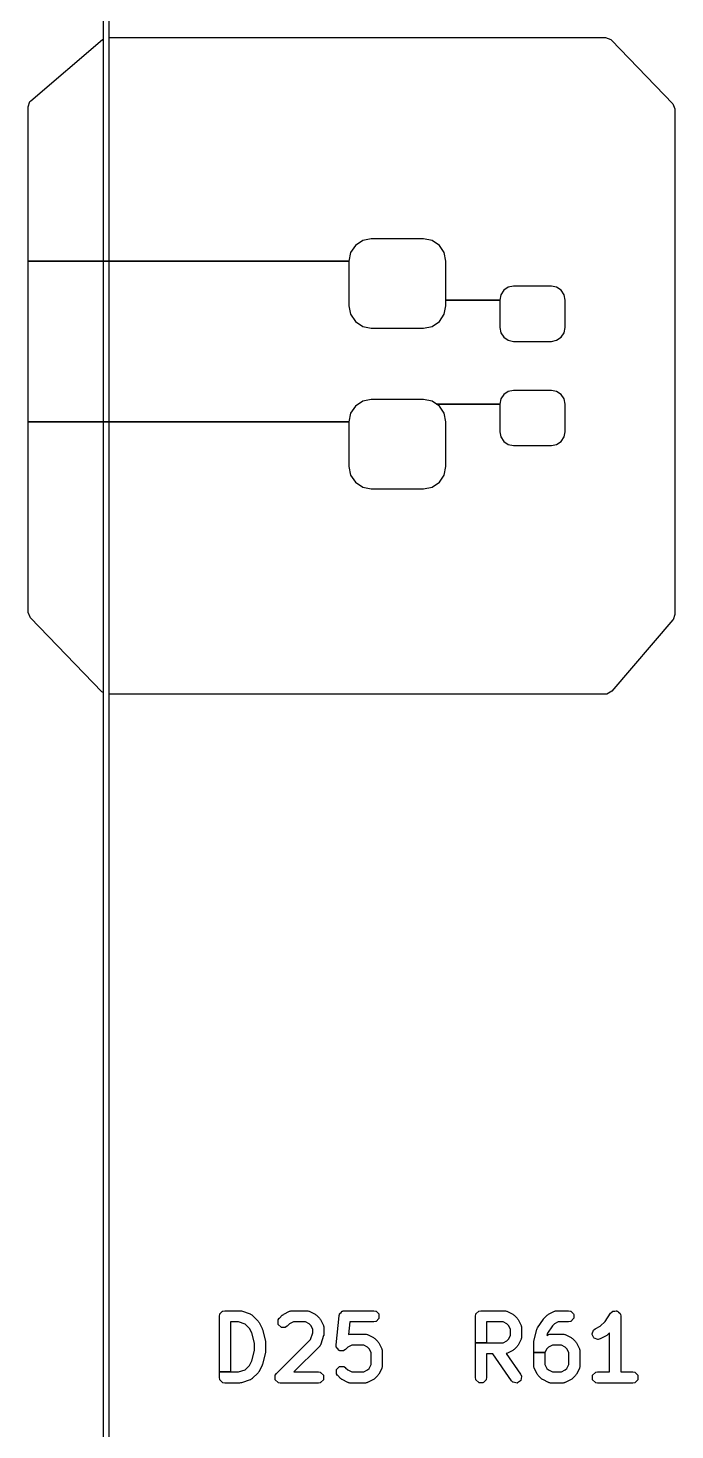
# Model space of a CAD drawing. Extents: x 29.4 to 66.2, y -106 to -17.8.
# Drawn here: x 29.44 to 35.77, y -59.08 to -45.34 of the extents above; entities that cross this region are included whole.
import ezdxf

# ---------------------------------------------------------------- set-up
doc = ezdxf.new("R2010")
doc.units = 0
doc.layers.add('BLACK', color=7, linetype='CONTINUOUS')

msp = doc.modelspace()

# ---------------------------------------------------------------- linework, layer by layer
at = {"layer": 'BLACK', "linetype": 'CONTINUOUS'}
for p, q in [((30.175, -88.960352), (30.175, -21)), ((30.225, -21.009494), (30.225, -88.957463)), ((30.175, -45.450745), (30.175, -37.4516)), ((30.225, -37.4516), (30.225, -45.435833)), ((29.463437, -46.055092), (30.163437, -45.455092)), ((30.163437, -45.455092), (30.175, -45.450745)), ((30.225, -45.435833), (35.0905, -45.435833)), ((35.0905, -45.435833), (35.141923, -45.454549)), ((35.141923, -45.454549), (35.148211, -45.46043)), ((35.148211, -45.46043), (35.748211, -46.08543)), ((29.4355, -46.115833), (29.454216, -46.06441)), ((29.4355, -47.627083), (29.4355, -46.115833)), ((29.454216, -46.06441), (29.463437, -46.055092)), ((35.748211, -46.08543), (35.770321, -46.135488)), ((35.770321, -46.135488), (35.7705, -46.140833)), ((35.7705, -46.140833), (35.7705, -51.090833)), ((32.64157, -47.472403), (32.594151, -47.543371)), ((32.712538, -47.424984), (32.64157, -47.472403)), ((32.79625, -47.408333), (32.712538, -47.424984)), ((33.30875, -47.408333), (32.79625, -47.408333)), ((33.392462, -47.424984), (33.30875, -47.408333)), ((33.46343, -47.472403), (33.392462, -47.424984)), ((33.510849, -47.543371), (33.46343, -47.472403)), ((29.4355, -49.202083), (29.4355, -47.627083)), ((29.4355, -47.627083), (32.5775, -47.627083)), ((32.5775, -47.627083), (29.4355, -47.627083)), ((32.594151, -47.543371), (32.5775, -47.627083)), ((32.5775, -47.627083), (32.5775, -48.064583)), ((33.5275, -47.627083), (33.510849, -47.543371)), ((33.5275, -48.008333), (33.5275, -47.627083)), ((34.094541, -47.912874), (34.065276, -47.956671)), ((34.138338, -47.883609), (34.094541, -47.912874)), ((34.19, -47.873333), (34.138338, -47.883609)), ((34.56, -47.873333), (34.19, -47.873333)), ((34.611662, -47.883609), (34.56, -47.873333)), ((34.655459, -47.912874), (34.611662, -47.883609)), ((34.684724, -47.956671), (34.655459, -47.912874)), ((32.5775, -48.064583), (32.594151, -48.148295)), ((33.510849, -48.148295), (33.5275, -48.064583)), ((33.5275, -48.064583), (33.5275, -48.008333)), ((33.5275, -48.008333), (34.055, -48.008333)), ((34.055, -48.008333), (33.5275, -48.008333)), ((34.065276, -47.956671), (34.055, -48.008333)), ((34.055, -48.008333), (34.055, -48.278333)), ((34.695, -48.008333), (34.684724, -47.956671)), ((34.695, -48.278333), (34.695, -48.008333)), ((32.594151, -48.148295), (32.64157, -48.219263)), ((32.64157, -48.219263), (32.712538, -48.266682)), ((33.392462, -48.266682), (33.46343, -48.219263)), ((33.46343, -48.219263), (33.510849, -48.148295)), ((32.712538, -48.266682), (32.79625, -48.283333)), ((32.79625, -48.283333), (32.796251, -48.283333)), ((32.796251, -48.283333), (33.308749, -48.283333)), ((33.308749, -48.283333), (33.30875, -48.283333)), ((33.30875, -48.283333), (33.392462, -48.266682)), ((34.055, -48.278333), (34.065276, -48.329995)), ((34.065276, -48.329995), (34.094541, -48.373792)), ((34.655459, -48.373792), (34.684724, -48.329995)), ((34.684724, -48.329995), (34.695, -48.278333)), ((34.094541, -48.373792), (34.138338, -48.403057)), ((34.138338, -48.403057), (34.19, -48.413333)), ((34.19, -48.413333), (34.190001, -48.413333)), ((34.190001, -48.413333), (34.559999, -48.413333)), ((34.559999, -48.413333), (34.56, -48.413333)), ((34.56, -48.413333), (34.611662, -48.403057)), ((34.611662, -48.403057), (34.655459, -48.373792)), ((34.138338, -48.903609), (34.094541, -48.932874)), ((34.19, -48.893333), (34.138338, -48.903609)), ((34.56, -48.893333), (34.19, -48.893333)), ((34.611662, -48.903609), (34.56, -48.893333)), ((34.655459, -48.932874), (34.611662, -48.903609)), ((32.712538, -48.999984), (32.64157, -49.047403)), ((32.79625, -48.983333), (32.712538, -48.999984)), ((33.30875, -48.983333), (32.79625, -48.983333)), ((33.392462, -48.999984), (33.30875, -48.983333)), ((33.43489, -49.028333), (33.392462, -48.999984)), ((33.46343, -49.047403), (33.43489, -49.028333)), ((33.43489, -49.028333), (34.055, -49.028333)), ((34.055, -49.028333), (33.43489, -49.028333)), ((34.065276, -48.976671), (34.055, -49.028333)), ((34.055, -49.028333), (34.055, -49.298333)), ((34.094541, -48.932874), (34.065276, -48.976671)), ((34.684724, -48.976671), (34.655459, -48.932874)), ((34.695, -49.028333), (34.684724, -48.976671)), ((34.695, -49.298333), (34.695, -49.028333)), ((32.594151, -49.118371), (32.5775, -49.202083)), ((32.64157, -49.047403), (32.594151, -49.118371)), ((33.510849, -49.118371), (33.46343, -49.047403)), ((33.5275, -49.202083), (33.510849, -49.118371)), ((29.4355, -51.065833), (29.4355, -49.202083)), ((29.4355, -49.202083), (32.5775, -49.202083)), ((32.5775, -49.202083), (29.4355, -49.202083)), ((32.5775, -49.202083), (32.5775, -49.639583)), ((33.5275, -49.639583), (33.5275, -49.202083)), ((34.055, -49.298333), (34.065276, -49.349995)), ((34.684724, -49.349995), (34.695, -49.298333)), ((34.065276, -49.349995), (34.094541, -49.393792)), ((34.094541, -49.393792), (34.138338, -49.423057)), ((34.138338, -49.423057), (34.19, -49.433333)), ((34.19, -49.433333), (34.190001, -49.433333)), ((34.190001, -49.433333), (34.559999, -49.433333)), ((34.559999, -49.433333), (34.56, -49.433333)), ((34.56, -49.433333), (34.611662, -49.423057)), ((34.611662, -49.423057), (34.655459, -49.393792)), ((34.655459, -49.393792), (34.684724, -49.349995)), ((32.5775, -49.639583), (32.594151, -49.723295)), ((32.594151, -49.723295), (32.64157, -49.794263)), ((33.46343, -49.794263), (33.510849, -49.723295)), ((33.510849, -49.723295), (33.5275, -49.639583)), ((32.64157, -49.794263), (32.712538, -49.841682)), ((32.712538, -49.841682), (32.79625, -49.858333)), ((32.79625, -49.858333), (32.796251, -49.858333)), ((32.796251, -49.858333), (33.308749, -49.858333)), ((33.308749, -49.858333), (33.30875, -49.858333)), ((33.30875, -49.858333), (33.392462, -49.841682)), ((33.392462, -49.841682), (33.46343, -49.794263)), ((29.435694, -51.071406), (29.4355, -51.065833)), ((29.457948, -51.121401), (29.435694, -51.071406)), ((35.7705, -51.090833), (35.751784, -51.142256)), ((30.157948, -51.846401), (29.457948, -51.121401)), ((35.751241, -51.142896), (35.151241, -51.842896)), ((35.751784, -51.142256), (35.751241, -51.142896)), ((30.164077, -51.852117), (30.157948, -51.846401)), ((30.175, -51.856092), (30.164077, -51.852117)), ((30.175, -59.726419), (30.175, -51.856092)), ((35.0905, -51.870833), (30.225, -51.870833)), ((30.225, -51.870833), (30.225, -59.683562)), ((35.103564, -51.869759), (35.0905, -51.870833)), ((35.151241, -51.842896), (35.103564, -51.869759)), ((31.308928, -57.967371), (31.309024, -57.966396)), ((31.308928, -58.512371), (31.308928, -57.967371)), ((31.309024, -57.966396), (31.31283, -57.947262)), ((31.31283, -57.947262), (31.314198, -57.944701)), ((31.314198, -57.944701), (31.341258, -57.917641)), ((31.341258, -57.917641), (31.343819, -57.916273)), ((31.343819, -57.916273), (31.362953, -57.912467)), ((31.362953, -57.912467), (31.363928, -57.912371)), ((31.363928, -57.912371), (31.506785, -57.912371)), ((31.506785, -57.912371), (31.50776, -57.912467)), ((31.50776, -57.912467), (31.515443, -57.913994)), ((31.515443, -57.913994), (31.523222, -57.914976)), ((31.523222, -57.914976), (31.524177, -57.915194)), ((31.524177, -57.915194), (31.609891, -57.943765)), ((31.609891, -57.943765), (31.610786, -57.944164)), ((31.610786, -57.944164), (31.612012, -57.944863)), ((31.612012, -57.944863), (31.614411, -57.945591)), ((31.614411, -57.945591), (31.620923, -57.949942)), ((31.620923, -57.949942), (31.627734, -57.953825)), ((31.627734, -57.953825), (31.629457, -57.955644)), ((31.629457, -57.955644), (31.630632, -57.95643)), ((31.630632, -57.95643), (31.63139, -57.957051)), ((31.63139, -57.957051), (31.688533, -58.014193)), ((31.896465, -57.985623), (31.925037, -57.957051)), ((31.925037, -57.957051), (31.925795, -57.95643)), ((31.925795, -57.95643), (31.93231, -57.952075)), ((31.93231, -57.952075), (31.938503, -57.94727)), ((31.938503, -57.94727), (31.939332, -57.946748)), ((31.939332, -57.946748), (31.996475, -57.918177)), ((31.996475, -57.918177), (31.997389, -57.917827)), ((31.997389, -57.917827), (31.99875, -57.917453)), ((31.99875, -57.917453), (32.000961, -57.916273)), ((32.000961, -57.916273), (32.008644, -57.914744)), ((32.008644, -57.914744), (32.016207, -57.912674)), ((32.016207, -57.912674), (32.018711, -57.912742)), ((32.018711, -57.912742), (32.020097, -57.912467)), ((32.020097, -57.912467), (32.021071, -57.912371)), ((32.021071, -57.912371), (32.163928, -57.912371)), ((32.163928, -57.912371), (32.164902, -57.912467)), ((32.164902, -57.912467), (32.166287, -57.912742)), ((32.166287, -57.912742), (32.168792, -57.912674)), ((32.168792, -57.912674), (32.176353, -57.914744)), ((32.176353, -57.914744), (32.184038, -57.916273)), ((32.184038, -57.916273), (32.186248, -57.917454)), ((32.186248, -57.917454), (32.187609, -57.917827)), ((32.187609, -57.917827), (32.188524, -57.918177)), ((32.188524, -57.918177), (32.245668, -57.946749)), ((32.245668, -57.946749), (32.246498, -57.947271)), ((32.246498, -57.947271), (32.252691, -57.952077)), ((32.252691, -57.952077), (32.259205, -57.95643)), ((32.259205, -57.95643), (32.259963, -57.957052)), ((32.259963, -57.957052), (32.288534, -57.985624)), ((32.452058, -58.247612), (32.48063, -57.961898)), ((32.48063, -57.961898), (32.480822, -57.960938)), ((32.480822, -57.960938), (32.484163, -57.949982)), ((32.484163, -57.948237), (32.485626, -57.944703)), ((32.484163, -57.949982), (32.484163, -57.948237)), ((32.485626, -57.944703), (32.485838, -57.94449)), ((32.485838, -57.94449), (32.486514, -57.942276)), ((32.486514, -57.942276), (32.48813, -57.939865)), ((32.48813, -57.939865), (32.500964, -57.929363)), ((32.500964, -57.929363), (32.512688, -57.917641)), ((32.512688, -57.917641), (32.515246, -57.916273)), ((32.515246, -57.916273), (32.517517, -57.91582)), ((32.517517, -57.91582), (32.517751, -57.91563)), ((32.517751, -57.91563), (32.521412, -57.914527)), ((32.521412, -57.914527), (32.52315, -57.9147)), ((32.52315, -57.9147), (32.534382, -57.912467)), ((32.534382, -57.912467), (32.535357, -57.912371)), ((32.535357, -57.912371), (32.821071, -57.912371)), ((32.821071, -57.912371), (32.822046, -57.912467)), ((32.822046, -57.912467), (32.84118, -57.916273)), ((32.84118, -57.916273), (32.843741, -57.917641)), ((32.843741, -57.917641), (32.870801, -57.944701)), ((32.870801, -57.944701), (32.872265, -57.948237)), ((32.872265, -57.948237), (32.872265, -57.986505)), ((33.816428, -57.967371), (33.816524, -57.966396)), ((33.816428, -58.226657), (33.816428, -57.967371)), ((33.816524, -57.966396), (33.82033, -57.947262)), ((33.82033, -57.947262), (33.821698, -57.944701)), ((33.821698, -57.944701), (33.848758, -57.917641)), ((33.848758, -57.917641), (33.851319, -57.916273)), ((33.851319, -57.916273), (33.870453, -57.912467)), ((33.870453, -57.912467), (33.871428, -57.912371)), ((33.871428, -57.912371), (34.099999, -57.912371)), ((34.099999, -57.912371), (34.100973, -57.912467)), ((34.100973, -57.912467), (34.102358, -57.912742)), ((34.102358, -57.912742), (34.104863, -57.912674)), ((34.104863, -57.912674), (34.112424, -57.914744)), ((34.112424, -57.914744), (34.120109, -57.916273)), ((34.120109, -57.916273), (34.122319, -57.917454)), ((34.122319, -57.917454), (34.12368, -57.917827)), ((34.12368, -57.917827), (34.124595, -57.918177)), ((34.124595, -57.918177), (34.181739, -57.946749)), ((34.181739, -57.946749), (34.182569, -57.947271)), ((34.182569, -57.947271), (34.188762, -57.952077)), ((34.188762, -57.952077), (34.195276, -57.95643)), ((34.195276, -57.95643), (34.196034, -57.957052)), ((34.196034, -57.957052), (34.224605, -57.985624)), ((34.489679, -57.985624), (34.51825, -57.957052)), ((34.51825, -57.957052), (34.519008, -57.95643)), ((34.519008, -57.95643), (34.525526, -57.952073)), ((34.525526, -57.952073), (34.531717, -57.94727)), ((34.531717, -57.94727), (34.532546, -57.946748)), ((34.532546, -57.946748), (34.589689, -57.918177)), ((34.589689, -57.918177), (34.590603, -57.917827)), ((34.590603, -57.917827), (34.591964, -57.917453)), ((34.591964, -57.917453), (34.594175, -57.916273)), ((34.594175, -57.916273), (34.601858, -57.914744)), ((34.601858, -57.914744), (34.609421, -57.912674)), ((34.609421, -57.912674), (34.611925, -57.912742)), ((34.611925, -57.912742), (34.613311, -57.912467)), ((34.613311, -57.912467), (34.614285, -57.912371)), ((34.614285, -57.912371), (34.728571, -57.912371)), ((34.728571, -57.912371), (34.729546, -57.912467)), ((34.729546, -57.912467), (34.74868, -57.916273)), ((34.74868, -57.916273), (34.751241, -57.917641)), ((34.751241, -57.917641), (34.778301, -57.944701)), ((34.778301, -57.944701), (34.779765, -57.948237)), ((34.779765, -57.948237), (34.779765, -57.986505)), ((35.08583, -58.018043), (35.139952, -57.936862)), ((35.139952, -57.936862), (35.140573, -57.936104)), ((35.140573, -57.936104), (35.154353, -57.922294)), ((35.154353, -57.922294), (35.156911, -57.920923)), ((35.156911, -57.920923), (35.160475, -57.920209)), ((35.160475, -57.920209), (35.163045, -57.917641)), ((35.163045, -57.917641), (35.16658, -57.916177)), ((35.16658, -57.916177), (35.180642, -57.916177)), ((35.180642, -57.916177), (35.194437, -57.913418)), ((35.194437, -57.913418), (35.198192, -57.914161)), ((35.198192, -57.914161), (35.201216, -57.916177)), ((35.201216, -57.916177), (35.204848, -57.916177)), ((35.204848, -57.916177), (35.208384, -57.917641)), ((35.208384, -57.917641), (35.218329, -57.927586)), ((35.218329, -57.927586), (35.230033, -57.935389)), ((35.230033, -57.935389), (35.232162, -57.938569)), ((35.232162, -57.938569), (35.232873, -57.94213)), ((35.232873, -57.94213), (35.235444, -57.944701)), ((35.235444, -57.944701), (35.236812, -57.947262)), ((35.236812, -57.947262), (35.240618, -57.966396)), ((35.240618, -57.966396), (35.240714, -57.967371)), ((35.240714, -57.967371), (35.240714, -58.512371)), ((31.497862, -58.022371), (31.418928, -58.022371)), ((31.418928, -58.022371), (31.418928, -58.512371)), ((31.562788, -58.044012), (31.497862, -58.022371)), ((31.604439, -58.085663), (31.562788, -58.044012)), ((31.626318, -58.129422), (31.604439, -58.085663)), ((31.688533, -58.014193), (31.689154, -58.014951)), ((31.689154, -58.014951), (31.693507, -58.021465)), ((31.693507, -58.021465), (31.698314, -58.027659)), ((31.698314, -58.027659), (31.698836, -58.028489)), ((31.698836, -58.028489), (31.727407, -58.085632)), ((31.727407, -58.085632), (31.727758, -58.086548)), ((31.727758, -58.086548), (31.729088, -58.091409)), ((31.729088, -58.091409), (31.731241, -58.095965)), ((31.731241, -58.095965), (31.731571, -58.096888)), ((31.731571, -58.096888), (31.760143, -58.211174)), ((31.884162, -58.00538), (31.885005, -58.002602)), ((31.884162, -58.043648), (31.884162, -58.00538)), ((31.885626, -58.047184), (31.884162, -58.043648)), ((31.885005, -58.002602), (31.895844, -57.986381)), ((31.912686, -58.074244), (31.885626, -58.047184)), ((31.895844, -57.986381), (31.896465, -57.985623)), ((31.916222, -58.075708), (31.912686, -58.074244)), ((31.95449, -58.075708), (31.916222, -58.075708)), ((31.957268, -58.074865), (31.95449, -58.075708)), ((31.973489, -58.064026), (31.957268, -58.074865)), ((31.974247, -58.063405), (31.973489, -58.064026)), ((31.996508, -58.041144), (31.974247, -58.063405)), ((32.034054, -58.022371), (31.996508, -58.041144)), ((32.150944, -58.022371), (32.034054, -58.022371)), ((32.188489, -58.041143), (32.150944, -58.022371)), ((32.204438, -58.057092), (32.188489, -58.041143)), ((32.223213, -58.09464), (32.204438, -58.057092)), ((32.223213, -58.129876), (32.223213, -58.09464)), ((32.288534, -57.985624), (32.289155, -57.986381)), ((32.289155, -57.986381), (32.293506, -57.992893)), ((32.293506, -57.992893), (32.298314, -57.999088)), ((32.298314, -57.999088), (32.298836, -57.999918)), ((32.298836, -57.999918), (32.327407, -58.057061)), ((32.327407, -58.057061), (32.327758, -58.057977)), ((32.327758, -58.057977), (32.32813, -58.059338)), ((32.32813, -58.059338), (32.329311, -58.061548)), ((32.329311, -58.061548), (32.33084, -58.069237)), ((32.33084, -58.069237), (32.332909, -58.076792)), ((32.332909, -58.076792), (32.33284, -58.079294)), ((32.33284, -58.079294), (32.333117, -58.080681)), ((32.333117, -58.080681), (32.333213, -58.081657)), ((32.333213, -58.081657), (32.333213, -58.1388)), ((32.585131, -58.022371), (32.572893, -58.144743)), ((32.821071, -58.022371), (32.585131, -58.022371)), ((32.822046, -58.022275), (32.821071, -58.022371)), ((32.84118, -58.018469), (32.822046, -58.022275)), ((32.843741, -58.017101), (32.84118, -58.018469)), ((32.870801, -57.990041), (32.843741, -58.017101)), ((32.872265, -57.986505), (32.870801, -57.990041)), ((34.087015, -58.022371), (33.926428, -58.022371)), ((33.926428, -58.022371), (33.926428, -58.226657)), ((34.12456, -58.041143), (34.087015, -58.022371)), ((34.140511, -58.057093), (34.12456, -58.041143)), ((34.159285, -58.09464), (34.140511, -58.057093)), ((34.159285, -58.154386), (34.159285, -58.09464)), ((34.224605, -57.985624), (34.225226, -57.986381)), ((34.225226, -57.986381), (34.229576, -57.992893)), ((34.229576, -57.992893), (34.234384, -57.999087)), ((34.234384, -57.999087), (34.234906, -57.999917)), ((34.234906, -57.999917), (34.263478, -58.05706)), ((34.263478, -58.05706), (34.263829, -58.057976)), ((34.263829, -58.057976), (34.264201, -58.059335)), ((34.264201, -58.059335), (34.265383, -58.061548)), ((34.265383, -58.061548), (34.266912, -58.069238)), ((34.266912, -58.069238), (34.268981, -58.076791)), ((34.268981, -58.076791), (34.268912, -58.079293)), ((34.268912, -58.079293), (34.269189, -58.080681)), ((34.269189, -58.080681), (34.269285, -58.081657)), ((34.269285, -58.081657), (34.269285, -58.167371)), ((34.389498, -58.211174), (34.41807, -58.096888)), ((34.41807, -58.096888), (34.4184, -58.095966)), ((34.4184, -58.095966), (34.421994, -58.088356)), ((34.421994, -58.088356), (34.425205, -58.080584)), ((34.425205, -58.080584), (34.425666, -58.079719)), ((34.425666, -58.079719), (34.482809, -57.994005)), ((34.482809, -57.994005), (34.483429, -57.993248)), ((34.483429, -57.993248), (34.486576, -57.990092)), ((34.486576, -57.990092), (34.489058, -57.98638)), ((34.489058, -57.98638), (34.489679, -57.985624)), ((34.571314, -58.059551), (34.522475, -58.132808)), ((34.589722, -58.041143), (34.571314, -58.059551)), ((34.627268, -58.022371), (34.589722, -58.041143)), ((34.728571, -58.022371), (34.627268, -58.022371)), ((34.729546, -58.022275), (34.728571, -58.022371)), ((34.74868, -58.018469), (34.729546, -58.022275)), ((34.751241, -58.017101), (34.74868, -58.018469)), ((34.778301, -57.990041), (34.751241, -58.017101)), ((34.779765, -57.986505), (34.778301, -57.990041)), ((34.959668, -58.140764), (34.971769, -58.104459)), ((34.971769, -58.104459), (34.973446, -58.10209)), ((34.973446, -58.10209), (34.988858, -58.090129)), ((34.988858, -58.090129), (34.989688, -58.089607)), ((34.989688, -58.089607), (35.038847, -58.065026)), ((35.038847, -58.065026), (35.08583, -58.018043)), ((31.651785, -58.231286), (31.626318, -58.129422)), ((31.651785, -58.303454), (31.651785, -58.231286)), ((31.760143, -58.211174), (31.760286, -58.212145)), ((31.760286, -58.212145), (31.760564, -58.217889)), ((31.760564, -58.217889), (31.761689, -58.223538)), ((31.761689, -58.223538), (31.761785, -58.224514)), ((31.761785, -58.224514), (31.761785, -58.310228)), ((31.867894, -58.52848), (32.201571, -58.194801)), ((32.201571, -58.194801), (32.223213, -58.129876)), ((32.299993, -58.246426), (32.295643, -58.252934)), ((32.30072, -58.244027), (32.299993, -58.246426)), ((32.30142, -58.242801), (32.30072, -58.244027)), ((32.301819, -58.241906), (32.30142, -58.242801)), ((32.33039, -58.156193), (32.301819, -58.241906)), ((32.330608, -58.155237), (32.33039, -58.156193)), ((32.331587, -58.147461), (32.330608, -58.155237)), ((32.333117, -58.139776), (32.331587, -58.147461)), ((32.333213, -58.1388), (32.333117, -58.139776)), ((32.452056, -58.248593), (32.452058, -58.247612)), ((32.453939, -58.26801), (32.452056, -58.248593)), ((32.572893, -58.144743), (32.580088, -58.143312)), ((32.580088, -58.143312), (32.587635, -58.141246)), ((32.587635, -58.141246), (32.590139, -58.141313)), ((32.590139, -58.141313), (32.591526, -58.141038)), ((32.591526, -58.141038), (32.5925, -58.140942)), ((32.5925, -58.140942), (32.735357, -58.140942)), ((32.735357, -58.140942), (32.736331, -58.141038)), ((32.736331, -58.141038), (32.737713, -58.141312)), ((32.737713, -58.141312), (32.740223, -58.141246)), ((32.740223, -58.141246), (32.747771, -58.143313)), ((32.747771, -58.143313), (32.755467, -58.144844)), ((32.755467, -58.144844), (32.75768, -58.146026)), ((32.75768, -58.146026), (32.759039, -58.146399)), ((32.759039, -58.146399), (32.759954, -58.146749)), ((32.759954, -58.146749), (32.817097, -58.175321)), ((32.817097, -58.175321), (32.817926, -58.175843)), ((32.817926, -58.175843), (32.824118, -58.180648)), ((32.824118, -58.180648), (32.830633, -58.185002)), ((32.830633, -58.185002), (32.83139, -58.185623)), ((32.83139, -58.185623), (32.859961, -58.214193)), ((32.859961, -58.214193), (32.860583, -58.214951)), ((32.860583, -58.214951), (32.864936, -58.221465)), ((32.864936, -58.221465), (32.869743, -58.227659)), ((32.869743, -58.227659), (32.870265, -58.228489)), ((32.870265, -58.228489), (32.898836, -58.285632)), ((33.816428, -58.567371), (33.816428, -58.226657)), ((33.816428, -58.226657), (33.926428, -58.226657)), ((33.926428, -58.226657), (33.816428, -58.226657)), ((33.926428, -58.226657), (34.087016, -58.226657)), ((34.087016, -58.226657), (34.124561, -58.207883)), ((34.124561, -58.207883), (34.140511, -58.191933)), ((34.140511, -58.191933), (34.159285, -58.154386)), ((34.234384, -58.249941), (34.229583, -58.256124)), ((34.234906, -58.249111), (34.234384, -58.249941)), ((34.263478, -58.191968), (34.234906, -58.249111)), ((34.263829, -58.191051), (34.263478, -58.191968)), ((34.264201, -58.189687), (34.263829, -58.191051)), ((34.265383, -58.18748), (34.264201, -58.189687)), ((34.266912, -58.179788), (34.265383, -58.18748)), ((34.268981, -58.172237), (34.266912, -58.179788)), ((34.269189, -58.168347), (34.268912, -58.169733)), ((34.268912, -58.169733), (34.268981, -58.172237)), ((34.269285, -58.167371), (34.269189, -58.168347)), ((34.387856, -58.224514), (34.387952, -58.223539)), ((34.387856, -58.32321), (34.387856, -58.224514)), ((34.387952, -58.223539), (34.389075, -58.21789)), ((34.389075, -58.21789), (34.389355, -58.212144)), ((34.389355, -58.212144), (34.389498, -58.211174)), ((34.522475, -58.132808), (34.517053, -58.154494)), ((34.517053, -58.154494), (34.532545, -58.146749)), ((34.532545, -58.146749), (34.533459, -58.146399)), ((34.533459, -58.146399), (34.534819, -58.146026)), ((34.534819, -58.146026), (34.537032, -58.144844)), ((34.537032, -58.144844), (34.54473, -58.143312)), ((34.54473, -58.143312), (34.552277, -58.141246)), ((34.552277, -58.141246), (34.554781, -58.141313)), ((34.554781, -58.141313), (34.556168, -58.141038)), ((34.556168, -58.141038), (34.557142, -58.140942)), ((34.557142, -58.140942), (34.671428, -58.140942)), ((34.671428, -58.140942), (34.672402, -58.141038)), ((34.672402, -58.141038), (34.673784, -58.141312)), ((34.673784, -58.141312), (34.676294, -58.141246)), ((34.676294, -58.141246), (34.683842, -58.143313)), ((34.683842, -58.143313), (34.691538, -58.144844)), ((34.691538, -58.144844), (34.693751, -58.146026)), ((34.693751, -58.146026), (34.69511, -58.146399)), ((34.69511, -58.146399), (34.696025, -58.146749)), ((34.696025, -58.146749), (34.753168, -58.175321)), ((34.753168, -58.175321), (34.753997, -58.175843)), ((34.753997, -58.175843), (34.760189, -58.180648)), ((34.760189, -58.180648), (34.766704, -58.185002)), ((34.766704, -58.185002), (34.767461, -58.185623)), ((34.767461, -58.185623), (34.796032, -58.214193)), ((34.796032, -58.214193), (34.796654, -58.214951)), ((34.796654, -58.214951), (34.801007, -58.221465)), ((34.801007, -58.221465), (34.805814, -58.227659)), ((34.805814, -58.227659), (34.806336, -58.228489)), ((34.806336, -58.228489), (34.834907, -58.285632)), ((34.959939, -58.144581), (34.959668, -58.140764)), ((34.977053, -58.178809), (34.959939, -58.144581)), ((34.979944, -58.181316), (34.977053, -58.178809)), ((35.016249, -58.193417), (34.979944, -58.181316)), ((35.019151, -58.193496), (35.016249, -58.193417)), ((35.037967, -58.188343), (35.019151, -58.193496)), ((35.038882, -58.187993), (35.037967, -58.188343)), ((35.096025, -58.159421), (35.038882, -58.187993)), ((35.096855, -58.158899), (35.096025, -58.159421)), ((35.103054, -58.154087), (35.096855, -58.158899)), ((35.109561, -58.14974), (35.103054, -58.154087)), ((35.110319, -58.149119), (35.109561, -58.14974)), ((35.130714, -58.128724), (35.110319, -58.149119)), ((35.130714, -58.512371), (35.130714, -58.128724)), ((31.626318, -58.405318), (31.651785, -58.303454)), ((31.760143, -58.323568), (31.731571, -58.437854)), ((31.760286, -58.322597), (31.760143, -58.323568)), ((31.760564, -58.316851), (31.760286, -58.322597)), ((31.761689, -58.311204), (31.760564, -58.316851)), ((31.761785, -58.310228), (31.761689, -58.311204)), ((32.288533, -58.263405), (32.039567, -58.512371)), ((32.289155, -58.262645), (32.288533, -58.263405)), ((32.289935, -58.261475), (32.289155, -58.262645)), ((32.291759, -58.25975), (32.289935, -58.261475)), ((32.295643, -58.252934), (32.291759, -58.25975)), ((32.455046, -58.270693), (32.453939, -58.26801)), ((32.455591, -58.271359), (32.455046, -58.270693)), ((32.455591, -58.272219), (32.455591, -58.271359)), ((32.457055, -58.275755), (32.455591, -58.272219)), ((32.468783, -58.287483), (32.457055, -58.275755)), ((32.479279, -58.300312), (32.468783, -58.287483)), ((32.482652, -58.302121), (32.479279, -58.300312)), ((32.483505, -58.302206), (32.482652, -58.302121)), ((32.484114, -58.302815), (32.483505, -58.302206)), ((32.48765, -58.304279), (32.484114, -58.302815)), ((32.50423, -58.304279), (32.48765, -58.304279)), ((32.520729, -58.305929), (32.50423, -58.304279)), ((32.52073, -58.305929), (32.520729, -58.305929)), ((32.524393, -58.304824), (32.52073, -58.305929)), ((32.525059, -58.304279), (32.524393, -58.304824)), ((32.525919, -58.304279), (32.525059, -58.304279)), ((32.528697, -58.303436), (32.525919, -58.304279)), ((32.544918, -58.292598), (32.528697, -58.303436)), ((32.545676, -58.291977), (32.544918, -58.292598)), ((32.567939, -58.269714), (32.545676, -58.291977)), ((32.605483, -58.250942), (32.567939, -58.269714)), ((32.722374, -58.250942), (32.605483, -58.250942)), ((32.759919, -58.269714), (32.722374, -58.250942)), ((32.775867, -58.285663), (32.759919, -58.269714)), ((32.794642, -58.323211), (32.775867, -58.285663)), ((32.794642, -58.440101), (32.794642, -58.323211)), ((32.898836, -58.285632), (32.899187, -58.286548)), ((32.899187, -58.286548), (32.899559, -58.287909)), ((32.899559, -58.287909), (32.90074, -58.290119)), ((32.90074, -58.290119), (32.902269, -58.297808)), ((32.902269, -58.297808), (32.904338, -58.305363)), ((32.904338, -58.305363), (32.904269, -58.307865)), ((32.904269, -58.307865), (32.904546, -58.309252)), ((32.904546, -58.309252), (32.904642, -58.310228)), ((32.904642, -58.310228), (32.904642, -58.453085)), ((33.985649, -58.336657), (33.926428, -58.336657)), ((33.926428, -58.336657), (33.926428, -58.567371)), ((34.169227, -58.598911), (33.985649, -58.336657)), ((34.120108, -58.332755), (34.117546, -58.333264)), ((34.117546, -58.333264), (34.259342, -58.53583)), ((34.122315, -58.331573), (34.120108, -58.332755)), ((34.123679, -58.331201), (34.122315, -58.331573)), ((34.124596, -58.33085), (34.123679, -58.331201)), ((34.181739, -58.302278), (34.124596, -58.33085)), ((34.182569, -58.301756), (34.181739, -58.302278)), ((34.188768, -58.296944), (34.182569, -58.301756)), ((34.195275, -58.292597), (34.188768, -58.296944)), ((34.196032, -58.291976), (34.195275, -58.292597)), ((34.224603, -58.263406), (34.196032, -58.291976)), ((34.225226, -58.262648), (34.224603, -58.263406)), ((34.229583, -58.256124), (34.225226, -58.262648)), ((34.387856, -58.453085), (34.387856, -58.32321)), ((34.387856, -58.32321), (34.497856, -58.32321)), ((34.497856, -58.32321), (34.387856, -58.32321)), ((34.516628, -58.285664), (34.497856, -58.32321)), ((34.497856, -58.32321), (34.497856, -58.440101)), ((34.532578, -58.269715), (34.516628, -58.285664)), ((34.570125, -58.250942), (34.532578, -58.269715)), ((34.658445, -58.250942), (34.570125, -58.250942)), ((34.69599, -58.269714), (34.658445, -58.250942)), ((34.711938, -58.285663), (34.69599, -58.269714)), ((34.730713, -58.323211), (34.711938, -58.285663)), ((34.730713, -58.440101), (34.730713, -58.323211)), ((34.834907, -58.285632), (34.835258, -58.286548)), ((34.835258, -58.286548), (34.83563, -58.287909)), ((34.83563, -58.287909), (34.836811, -58.290119)), ((34.836811, -58.290119), (34.83834, -58.297808)), ((34.83834, -58.297808), (34.840409, -58.305363)), ((34.840409, -58.305363), (34.84034, -58.307865)), ((34.84034, -58.307865), (34.840617, -58.309252)), ((34.840617, -58.309252), (34.840713, -58.310228)), ((34.840713, -58.310228), (34.840713, -58.453085)), ((31.308928, -58.567371), (31.308928, -58.512371)), ((31.308928, -58.512371), (31.418928, -58.512371)), ((31.418928, -58.512371), (31.308928, -58.512371)), ((31.418928, -58.512371), (31.497862, -58.512371)), ((31.497862, -58.512371), (31.562788, -58.490728)), ((31.562788, -58.490728), (31.604439, -58.449077)), ((31.604439, -58.449077), (31.626318, -58.405318)), ((31.688533, -58.520549), (31.63139, -58.577691)), ((31.689154, -58.519791), (31.688533, -58.520549)), ((31.693507, -58.513275), (31.689154, -58.519791)), ((31.698314, -58.507083), (31.693507, -58.513275)), ((31.698836, -58.506253), (31.698314, -58.507083)), ((31.727407, -58.44911), (31.698836, -58.506253)), ((31.727758, -58.448194), (31.727407, -58.44911)), ((31.729088, -58.443331), (31.727758, -58.448194)), ((31.731241, -58.438777), (31.729088, -58.443331)), ((31.731571, -58.437854), (31.731241, -58.438777)), ((32.039567, -58.512371), (32.278213, -58.512371)), ((32.278213, -58.512371), (32.279188, -58.512467)), ((32.279188, -58.512467), (32.298322, -58.516273)), ((32.298322, -58.516273), (32.300883, -58.517641)), ((32.300883, -58.517641), (32.327943, -58.544701)), ((32.455591, -58.491094), (32.457055, -58.487558)), ((32.455591, -58.529362), (32.455591, -58.491094)), ((32.457055, -58.487558), (32.484115, -58.460498)), ((32.484115, -58.460498), (32.487651, -58.459034)), ((32.487651, -58.459034), (32.525919, -58.459034)), ((32.525919, -58.459034), (32.528697, -58.459877)), ((32.528697, -58.459877), (32.544918, -58.470716)), ((32.544918, -58.470716), (32.545676, -58.471337)), ((32.545676, -58.471337), (32.567937, -58.493598)), ((32.567937, -58.493598), (32.605483, -58.512371)), ((32.605483, -58.512371), (32.722373, -58.512371)), ((32.722373, -58.512371), (32.759918, -58.493598)), ((32.759918, -58.493598), (32.775868, -58.477648)), ((32.775868, -58.477648), (32.794642, -58.440101)), ((32.898836, -58.477681), (32.870265, -58.534824)), ((32.899187, -58.476764), (32.898836, -58.477681)), ((32.89956, -58.475399), (32.899187, -58.476764)), ((32.90074, -58.473194), (32.89956, -58.475399)), ((32.902269, -58.465503), (32.90074, -58.473194)), ((32.904338, -58.45795), (32.902269, -58.465503)), ((32.904546, -58.454061), (32.904269, -58.455447)), ((32.904269, -58.455447), (32.904338, -58.45795)), ((32.904642, -58.453085), (32.904546, -58.454061)), ((34.387952, -58.454059), (34.387856, -58.453085)), ((34.388226, -58.455441), (34.387952, -58.454059)), ((34.38816, -58.457951), (34.388226, -58.455441)), ((34.390227, -58.465499), (34.38816, -58.457951)), ((34.391758, -58.473195), (34.390227, -58.465499)), ((34.39294, -58.475408), (34.391758, -58.473195)), ((34.393313, -58.476767), (34.39294, -58.475408)), ((34.393663, -58.477682), (34.393313, -58.476767)), ((34.422235, -58.534825), (34.393663, -58.477682)), ((34.497856, -58.440101), (34.516629, -58.477647)), ((34.516629, -58.477647), (34.532579, -58.493598)), ((34.532579, -58.493598), (34.570125, -58.512371)), ((34.570125, -58.512371), (34.658444, -58.512371)), ((34.658444, -58.512371), (34.695989, -58.493598)), ((34.695989, -58.493598), (34.711939, -58.477648)), ((34.711939, -58.477648), (34.730713, -58.440101)), ((34.834907, -58.477681), (34.806336, -58.534824)), ((34.835258, -58.476764), (34.834907, -58.477681)), ((34.835631, -58.475399), (34.835258, -58.476764)), ((34.836811, -58.473194), (34.835631, -58.475399)), ((34.83834, -58.465503), (34.836811, -58.473194)), ((34.840409, -58.45795), (34.83834, -58.465503)), ((34.840617, -58.454061), (34.84034, -58.455447)), ((34.84034, -58.455447), (34.840409, -58.45795)), ((34.840713, -58.453085), (34.840617, -58.454061)), ((34.964555, -58.544701), (34.991615, -58.517641)), ((34.991615, -58.517641), (34.994176, -58.516273)), ((34.994176, -58.516273), (35.01331, -58.512467)), ((35.01331, -58.512467), (35.014285, -58.512371)), ((35.014285, -58.512371), (35.130714, -58.512371)), ((35.240714, -58.512371), (35.357142, -58.512371)), ((35.357142, -58.512371), (35.358117, -58.512467)), ((35.358117, -58.512467), (35.377251, -58.516273)), ((35.377251, -58.516273), (35.379812, -58.517641)), ((35.379812, -58.517641), (35.406872, -58.544701)), ((31.309024, -58.568346), (31.308928, -58.567371)), ((31.31283, -58.58748), (31.309024, -58.568346)), ((31.314198, -58.590041), (31.31283, -58.58748)), ((31.341258, -58.617101), (31.314198, -58.590041)), ((31.343819, -58.618469), (31.341258, -58.617101)), ((31.362953, -58.622275), (31.343819, -58.618469)), ((31.363928, -58.622371), (31.362953, -58.622275)), ((31.506785, -58.622371), (31.363928, -58.622371)), ((31.507761, -58.622275), (31.506785, -58.622371)), ((31.515447, -58.620745), (31.507761, -58.622275)), ((31.523221, -58.619766), (31.515447, -58.620745)), ((31.524177, -58.619548), (31.523221, -58.619766)), ((31.609891, -58.590977), (31.524177, -58.619548)), ((31.610786, -58.590578), (31.609891, -58.590977)), ((31.612012, -58.589878), (31.610786, -58.590578)), ((31.614411, -58.589151), (31.612012, -58.589878)), ((31.620923, -58.584798), (31.614411, -58.589151)), ((31.627734, -58.580917), (31.620923, -58.584798)), ((31.629455, -58.579097), (31.627734, -58.580917)), ((31.630631, -58.578313), (31.629455, -58.579097)), ((31.63139, -58.577691), (31.630631, -58.578313)), ((31.855591, -58.548237), (31.856434, -58.545459)), ((31.855591, -58.586505), (31.855591, -58.548237)), ((31.857055, -58.590041), (31.855591, -58.586505)), ((31.856434, -58.545459), (31.867273, -58.529238)), ((31.884115, -58.617101), (31.857055, -58.590041)), ((31.867273, -58.529238), (31.867894, -58.52848)), ((31.886676, -58.618469), (31.884115, -58.617101)), ((31.90581, -58.622275), (31.886676, -58.618469)), ((31.906785, -58.622371), (31.90581, -58.622275)), ((32.278213, -58.622371), (31.906785, -58.622371)), ((32.279188, -58.622275), (32.278213, -58.622371)), ((32.298322, -58.618469), (32.279188, -58.622275)), ((32.300883, -58.617101), (32.298322, -58.618469)), ((32.327943, -58.590041), (32.300883, -58.617101)), ((32.327943, -58.544701), (32.329407, -58.548237)), ((32.329407, -58.586505), (32.327943, -58.590041)), ((32.329407, -58.548237), (32.329407, -58.586505)), ((32.456434, -58.53214), (32.455591, -58.529362)), ((32.467273, -58.548361), (32.456434, -58.53214)), ((32.467894, -58.549119), (32.467273, -58.548361)), ((32.496466, -58.577691), (32.467894, -58.549119)), ((32.497224, -58.578312), (32.496466, -58.577691)), ((32.503731, -58.58266), (32.497224, -58.578312)), ((32.509931, -58.587472), (32.503731, -58.58266)), ((32.510761, -58.587994), (32.509931, -58.587472)), ((32.567904, -58.616565), (32.510761, -58.587994)), ((32.56882, -58.616916), (32.567904, -58.616565)), ((32.570181, -58.617288), (32.56882, -58.616916)), ((32.572391, -58.618469), (32.570181, -58.617288)), ((32.58008, -58.619998), (32.572391, -58.618469)), ((32.587635, -58.622067), (32.58008, -58.619998)), ((32.590137, -58.621998), (32.587635, -58.622067)), ((32.591524, -58.622275), (32.590137, -58.621998)), ((32.5925, -58.622371), (32.591524, -58.622275)), ((32.735357, -58.622371), (32.5925, -58.622371)), ((32.736333, -58.622275), (32.735357, -58.622371)), ((32.737719, -58.621998), (32.736333, -58.622275)), ((32.740222, -58.622067), (32.737719, -58.621998)), ((32.747775, -58.619998), (32.740222, -58.622067)), ((32.755466, -58.618469), (32.747775, -58.619998)), ((32.757671, -58.617289), (32.755466, -58.618469)), ((32.759036, -58.616916), (32.757671, -58.617289)), ((32.759953, -58.616565), (32.759036, -58.616916)), ((32.817097, -58.587993), (32.759953, -58.616565)), ((32.817927, -58.587471), (32.817097, -58.587993)), ((32.82411, -58.58267), (32.817927, -58.587471)), ((32.830634, -58.578313), (32.82411, -58.58267)), ((32.831392, -58.57769), (32.830634, -58.578313)), ((32.859963, -58.549118), (32.831392, -58.57769)), ((32.860585, -58.548361), (32.859963, -58.549118)), ((32.864942, -58.541837), (32.860585, -58.548361)), ((32.869743, -58.535654), (32.864942, -58.541837)), ((32.870265, -58.534824), (32.869743, -58.535654)), ((33.816524, -58.568346), (33.816428, -58.567371)), ((33.82033, -58.58748), (33.816524, -58.568346)), ((33.821698, -58.590041), (33.82033, -58.58748)), ((33.848758, -58.617101), (33.821698, -58.590041)), ((33.852294, -58.618565), (33.848758, -58.617101)), ((33.890562, -58.618565), (33.852294, -58.618565)), ((33.894098, -58.617101), (33.890562, -58.618565)), ((33.921158, -58.590041), (33.894098, -58.617101)), ((33.922526, -58.58748), (33.921158, -58.590041)), ((33.926332, -58.568346), (33.922526, -58.58748)), ((33.926428, -58.567371), (33.926332, -58.568346)), ((34.169865, -58.599655), (34.169227, -58.598911)), ((34.183956, -58.613147), (34.169865, -58.599655)), ((34.186545, -58.61446), (34.183956, -58.613147)), ((34.224231, -58.621111), (34.186545, -58.61446)), ((34.227967, -58.620283), (34.224231, -58.621111)), ((34.259317, -58.598338), (34.227967, -58.620283)), ((34.261374, -58.595111), (34.259317, -58.598338)), ((34.259342, -58.53583), (34.259823, -58.536684)), ((34.259823, -58.536684), (34.267678, -58.554542)), ((34.268025, -58.557424), (34.261374, -58.595111)), ((34.267678, -58.554542), (34.268025, -58.557424)), ((34.422757, -58.535655), (34.422235, -58.534825)), ((34.427563, -58.541847), (34.422757, -58.535655)), ((34.431915, -58.548361), (34.427563, -58.541847)), ((34.432536, -58.549118), (34.431915, -58.548361)), ((34.461107, -58.57769), (34.432536, -58.549118)), ((34.461865, -58.578312), (34.461107, -58.57769)), ((34.468383, -58.582667), (34.461865, -58.578312)), ((34.474574, -58.587472), (34.468383, -58.582667)), ((34.475403, -58.587994), (34.474574, -58.587472)), ((34.532546, -58.616565), (34.475403, -58.587994)), ((34.533462, -58.616916), (34.532546, -58.616565)), ((34.534823, -58.617288), (34.533462, -58.616916)), ((34.537033, -58.618469), (34.534823, -58.617288)), ((34.544722, -58.619998), (34.537033, -58.618469)), ((34.552277, -58.622067), (34.544722, -58.619998)), ((34.554779, -58.621998), (34.552277, -58.622067)), ((34.556166, -58.622275), (34.554779, -58.621998)), ((34.557142, -58.622371), (34.556166, -58.622275)), ((34.671428, -58.622371), (34.557142, -58.622371)), ((34.672404, -58.622275), (34.671428, -58.622371)), ((34.67379, -58.621998), (34.672404, -58.622275)), ((34.676293, -58.622067), (34.67379, -58.621998)), ((34.683846, -58.619998), (34.676293, -58.622067)), ((34.691537, -58.618469), (34.683846, -58.619998)), ((34.693742, -58.617289), (34.691537, -58.618469)), ((34.695107, -58.616916), (34.693742, -58.617289)), ((34.696024, -58.616565), (34.695107, -58.616916)), ((34.753168, -58.587993), (34.696024, -58.616565)), ((34.753998, -58.587471), (34.753168, -58.587993)), ((34.760181, -58.58267), (34.753998, -58.587471)), ((34.766705, -58.578313), (34.760181, -58.58267)), ((34.767463, -58.57769), (34.766705, -58.578313)), ((34.796034, -58.549118), (34.767463, -58.57769)), ((34.796656, -58.548361), (34.796034, -58.549118)), ((34.801013, -58.541837), (34.796656, -58.548361)), ((34.805814, -58.535654), (34.801013, -58.541837)), ((34.806336, -58.534824), (34.805814, -58.535654)), ((34.963091, -58.548237), (34.964555, -58.544701)), ((34.963091, -58.586505), (34.963091, -58.548237)), ((34.964555, -58.590041), (34.963091, -58.586505)), ((34.991615, -58.617101), (34.964555, -58.590041)), ((34.994176, -58.618469), (34.991615, -58.617101)), ((35.01331, -58.622275), (34.994176, -58.618469)), ((35.014285, -58.622371), (35.01331, -58.622275)), ((35.357142, -58.622371), (35.014285, -58.622371)), ((35.358117, -58.622275), (35.357142, -58.622371)), ((35.377251, -58.618469), (35.358117, -58.622275)), ((35.379812, -58.617101), (35.377251, -58.618469)), ((35.406872, -58.590041), (35.379812, -58.617101)), ((35.406872, -58.544701), (35.408336, -58.548237)), ((35.408336, -58.586505), (35.406872, -58.590041)), ((35.408336, -58.548237), (35.408336, -58.586505))]:
    msp.add_line(p, q, dxfattribs=at)

doc.saveas('drawing.dxf')
